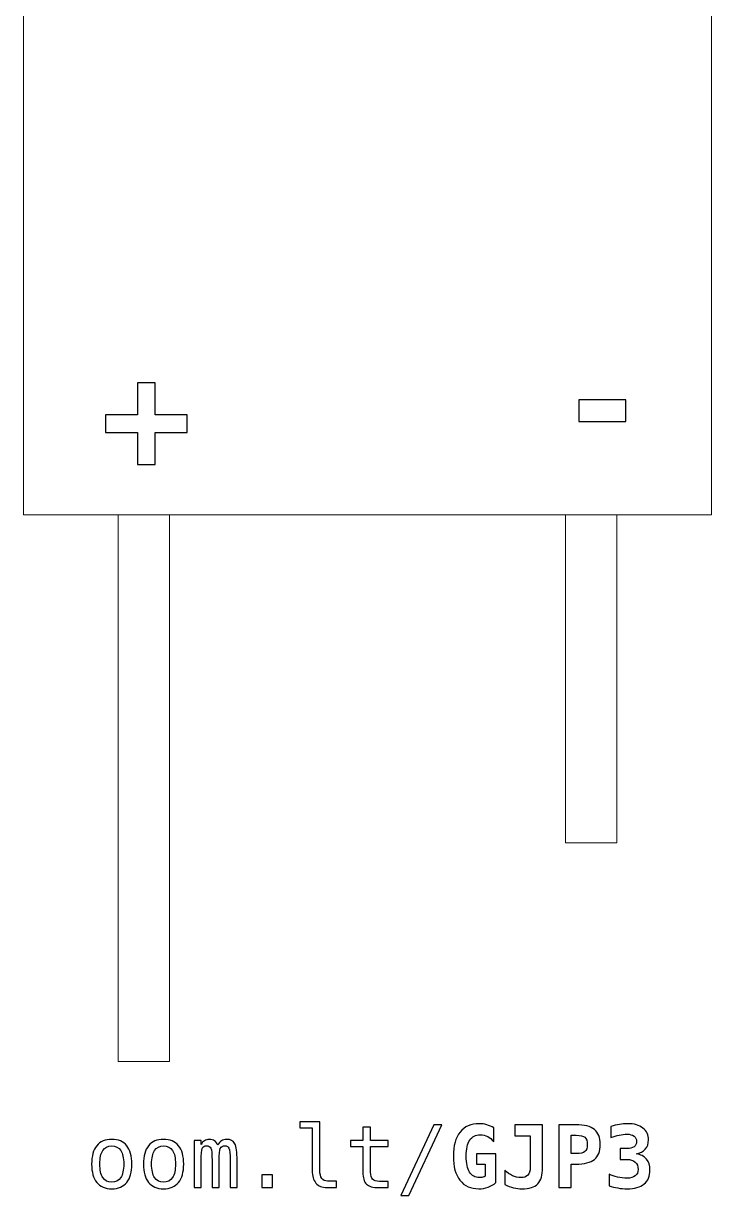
# Model space of a CAD drawing. Header units: centimetres. Extents: x -11.33 to -9.67, y -15.94 to -13.22.
# Drawn here: x -10.9 to -10.1, y -15.943 to -14.581 of the extents above; entities that cross this region are included whole.
import ezdxf

# ---------------------------------------------------------------- set-up
doc = ezdxf.new("R2010")
doc.units = ezdxf.units.CM
doc.header["$MEASUREMENT"] = 0
doc.layers.add('Layer 1', color=7, linetype='Continuous')

msp = doc.modelspace()

# ---------------------------------------------------------------- linework, layer by layer
at = {"layer": 'Layer 1', "lineweight": 20}
for points in [[(-10.9, -15.152), (-10.1, -15.152), (-10.1, -14.39), (-10.9, -14.39), (-10.9, -15.152)], [(-10.79, -15.787), (-10.73, -15.787), (-10.73, -15.152), (-10.79, -15.152), (-10.79, -15.787)], [(-10.27, -15.533), (-10.21, -15.533), (-10.21, -15.152), (-10.27, -15.152), (-10.27, -15.533)]]:
    msp.add_lwpolyline(points, close=True, dxfattribs=at)
at = {"layer": 'Layer 1', "color": 250}
for points, knots in [([(-10.74683, -14.99867), (-10.74683, -14.99867), (-10.74683, -15.03571), (-10.74683, -15.03571), (-10.74683, -15.03571), (-10.74683, -15.03571), (-10.70979, -15.03571), (-10.70979, -15.03571), (-10.70979, -15.03571), (-10.70979, -15.03571), (-10.70979, -15.0562), (-10.70979, -15.0562), (-10.70979, -15.0562), (-10.70979, -15.0562), (-10.74683, -15.0562), (-10.74683, -15.0562), (-10.74683, -15.0562), (-10.74683, -15.0562), (-10.74683, -15.09342), (-10.74683, -15.09342), (-10.74683, -15.09342), (-10.74683, -15.09342), (-10.76732, -15.09342), (-10.76732, -15.09342), (-10.76732, -15.09342), (-10.76732, -15.09342), (-10.76732, -15.0562), (-10.76732, -15.0562), (-10.76732, -15.0562), (-10.76732, -15.0562), (-10.80454, -15.0562), (-10.80454, -15.0562), (-10.80454, -15.0562), (-10.80454, -15.0562), (-10.80454, -15.03571), (-10.80454, -15.03571), (-10.80454, -15.03571), (-10.80454, -15.03571), (-10.76732, -15.03571), (-10.76732, -15.03571), (-10.76732, -15.03571), (-10.76732, -15.03571), (-10.76732, -14.99867), (-10.76732, -14.99867), (-10.76732, -14.99867), (-10.76732, -14.99867), (-10.74683, -14.99867), (-10.74683, -14.99867)], [0, 0, 0, 0, 0.0833333, 0.0833333, 0.0833333, 0.0833333, 0.1666667, 0.1666667, 0.1666667, 0.1666667, 0.25, 0.25, 0.25, 0.25, 0.3333333, 0.3333333, 0.3333333, 0.3333333, 0.4166667, 0.4166667, 0.4166667, 0.4166667, 0.5, 0.5, 0.5, 0.5, 0.5833333, 0.5833333, 0.5833333, 0.5833333, 0.6666667, 0.6666667, 0.6666667, 0.6666667, 0.75, 0.75, 0.75, 0.75, 0.8333333, 0.8333333, 0.8333333, 0.8333333, 0.9166667, 0.9166667, 0.9166667, 0.9166667, 1, 1, 1, 1]), ([(-10.25422, -15.01834), (-10.25422, -15.01834), (-10.19986, -15.01834), (-10.19986, -15.01834), (-10.19986, -15.01834), (-10.19986, -15.01834), (-10.19986, -15.04341), (-10.19986, -15.04341), (-10.19986, -15.04341), (-10.19986, -15.04341), (-10.25422, -15.04341), (-10.25422, -15.04341), (-10.25422, -15.04341), (-10.25422, -15.04341), (-10.25422, -15.01834), (-10.25422, -15.01834)], [0, 0, 0, 0, 0.25, 0.25, 0.25, 0.25, 0.5, 0.5, 0.5, 0.5, 0.75, 0.75, 0.75, 0.75, 1, 1, 1, 1]), ([(-10.55536, -15.9138), (-10.55536, -15.91784), (-10.55462, -15.92087), (-10.55314, -15.92292), (-10.55314, -15.92292), (-10.55166, -15.92497), (-10.54947, -15.926), (-10.54657, -15.926), (-10.54657, -15.926), (-10.54657, -15.926), (-10.53607, -15.926), (-10.53607, -15.926), (-10.53607, -15.926), (-10.53607, -15.926), (-10.53607, -15.93362), (-10.53607, -15.93362), (-10.53607, -15.93362), (-10.53607, -15.93362), (-10.54744, -15.93362), (-10.54744, -15.93362), (-10.54744, -15.93362), (-10.55282, -15.93362), (-10.55697, -15.93189), (-10.55992, -15.92844), (-10.55992, -15.92844), (-10.56287, -15.92499), (-10.56434, -15.9201), (-10.56434, -15.9138), (-10.56434, -15.9138), (-10.56434, -15.9138), (-10.56434, -15.86413), (-10.56434, -15.86413), (-10.56434, -15.86413), (-10.56434, -15.86413), (-10.57874, -15.86413), (-10.57874, -15.86413), (-10.57874, -15.86413), (-10.57874, -15.86413), (-10.57874, -15.8571), (-10.57874, -15.8571), (-10.57874, -15.8571), (-10.57874, -15.8571), (-10.55536, -15.8571), (-10.55536, -15.8571), (-10.55536, -15.8571), (-10.55536, -15.8571), (-10.55536, -15.9138), (-10.55536, -15.9138)], [0, 0, 0, 0, 0.0833333, 0.0833333, 0.0833333, 0.0833333, 0.1666667, 0.1666667, 0.1666667, 0.1666667, 0.25, 0.25, 0.25, 0.25, 0.3333333, 0.3333333, 0.3333333, 0.3333333, 0.4166667, 0.4166667, 0.4166667, 0.4166667, 0.5, 0.5, 0.5, 0.5, 0.5833333, 0.5833333, 0.5833333, 0.5833333, 0.6666667, 0.6666667, 0.6666667, 0.6666667, 0.75, 0.75, 0.75, 0.75, 0.8333333, 0.8333333, 0.8333333, 0.8333333, 0.9166667, 0.9166667, 0.9166667, 0.9166667, 1, 1, 1, 1]), ([(-10.49636, -15.8634), (-10.49636, -15.8634), (-10.49636, -15.87893), (-10.49636, -15.87893), (-10.49636, -15.87893), (-10.49636, -15.87893), (-10.47594, -15.87893), (-10.47594, -15.87893), (-10.47594, -15.87893), (-10.47594, -15.87893), (-10.47594, -15.88592), (-10.47594, -15.88592), (-10.47594, -15.88592), (-10.47594, -15.88592), (-10.49636, -15.88592), (-10.49636, -15.88592), (-10.49636, -15.88592), (-10.49636, -15.88592), (-10.49636, -15.9156), (-10.49636, -15.9156), (-10.49636, -15.9156), (-10.49636, -15.91964), (-10.4956, -15.92245), (-10.49406, -15.92404), (-10.49406, -15.92404), (-10.49253, -15.92564), (-10.48986, -15.92644), (-10.48606, -15.92644), (-10.48606, -15.92644), (-10.48606, -15.92644), (-10.47594, -15.92644), (-10.47594, -15.92644), (-10.47594, -15.92644), (-10.47594, -15.92644), (-10.47594, -15.93362), (-10.47594, -15.93362), (-10.47594, -15.93362), (-10.47594, -15.93362), (-10.48693, -15.93362), (-10.48693, -15.93362), (-10.48693, -15.93362), (-10.49368, -15.93362), (-10.49843, -15.93227), (-10.5012, -15.92957), (-10.5012, -15.92957), (-10.50396, -15.92687), (-10.50535, -15.9222), (-10.50535, -15.9156), (-10.50535, -15.9156), (-10.50535, -15.9156), (-10.50535, -15.88592), (-10.50535, -15.88592), (-10.50535, -15.88592), (-10.50535, -15.88592), (-10.51995, -15.88592), (-10.51995, -15.88592), (-10.51995, -15.88592), (-10.51995, -15.88592), (-10.51995, -15.87893), (-10.51995, -15.87893), (-10.51995, -15.87893), (-10.51995, -15.87893), (-10.50535, -15.87893), (-10.50535, -15.87893), (-10.50535, -15.87893), (-10.50535, -15.87893), (-10.50535, -15.8634), (-10.50535, -15.8634), (-10.50535, -15.8634), (-10.50535, -15.8634), (-10.49636, -15.8634), (-10.49636, -15.8634)], [0, 0, 0, 0, 0.0555556, 0.0555556, 0.0555556, 0.0555556, 0.1111111, 0.1111111, 0.1111111, 0.1111111, 0.1666667, 0.1666667, 0.1666667, 0.1666667, 0.2222222, 0.2222222, 0.2222222, 0.2222222, 0.2777778, 0.2777778, 0.2777778, 0.2777778, 0.3333333, 0.3333333, 0.3333333, 0.3333333, 0.3888889, 0.3888889, 0.3888889, 0.3888889, 0.4444444, 0.4444444, 0.4444444, 0.4444444, 0.5, 0.5, 0.5, 0.5, 0.5555556, 0.5555556, 0.5555556, 0.5555556, 0.6111111, 0.6111111, 0.6111111, 0.6111111, 0.6666667, 0.6666667, 0.6666667, 0.6666667, 0.7222222, 0.7222222, 0.7222222, 0.7222222, 0.7777778, 0.7777778, 0.7777778, 0.7777778, 0.8333333, 0.8333333, 0.8333333, 0.8333333, 0.8888889, 0.8888889, 0.8888889, 0.8888889, 0.9444444, 0.9444444, 0.9444444, 0.9444444, 1, 1, 1, 1]), ([(-10.42272, -15.86071), (-10.42272, -15.86071), (-10.41343, -15.86071), (-10.41343, -15.86071), (-10.41343, -15.86071), (-10.41343, -15.86071), (-10.45182, -15.9429), (-10.45182, -15.9429), (-10.45182, -15.9429), (-10.45182, -15.9429), (-10.46116, -15.9429), (-10.46116, -15.9429), (-10.46116, -15.9429), (-10.46116, -15.9429), (-10.42272, -15.86071), (-10.42272, -15.86071)], [0, 0, 0, 0, 0.25, 0.25, 0.25, 0.25, 0.5, 0.5, 0.5, 0.5, 0.75, 0.75, 0.75, 0.75, 1, 1, 1, 1]), ([(-10.36334, -15.92044), (-10.36334, -15.92044), (-10.36334, -15.90653), (-10.36334, -15.90653), (-10.36334, -15.90653), (-10.36334, -15.90653), (-10.37321, -15.90653), (-10.37321, -15.90653), (-10.37321, -15.90653), (-10.37321, -15.90653), (-10.37321, -15.89442), (-10.37321, -15.89442), (-10.37321, -15.89442), (-10.37321, -15.89442), (-10.35074, -15.89442), (-10.35074, -15.89442), (-10.35074, -15.89442), (-10.35074, -15.89442), (-10.35074, -15.92782), (-10.35074, -15.92782), (-10.35074, -15.92782), (-10.35351, -15.93019), (-10.35656, -15.93199), (-10.35989, -15.9332), (-10.35989, -15.9332), (-10.36324, -15.93442), (-10.36681, -15.93504), (-10.37061, -15.93504), (-10.37061, -15.93504), (-10.38006, -15.93504), (-10.38734, -15.93175), (-10.3925, -15.9252), (-10.3925, -15.9252), (-10.39765, -15.91864), (-10.40021, -15.90932), (-10.40021, -15.89723), (-10.40021, -15.89723), (-10.40021, -15.88497), (-10.39761, -15.8756), (-10.39243, -15.86911), (-10.39243, -15.86911), (-10.38723, -15.86263), (-10.37973, -15.8594), (-10.36993, -15.8594), (-10.36993, -15.8594), (-10.36699, -15.8594), (-10.36413, -15.85981), (-10.36129, -15.86065), (-10.36129, -15.86065), (-10.35846, -15.86146), (-10.35579, -15.86266), (-10.35332, -15.86423), (-10.35332, -15.86423), (-10.35332, -15.86423), (-10.35332, -15.8802), (-10.35332, -15.8802), (-10.35332, -15.8802), (-10.35534, -15.8776), (-10.35766, -15.87563), (-10.36029, -15.87431), (-10.36029, -15.87431), (-10.36291, -15.873), (-10.36578, -15.87233), (-10.36891, -15.87233), (-10.36891, -15.87233), (-10.37438, -15.87233), (-10.37848, -15.8744), (-10.38118, -15.87851), (-10.38118, -15.87851), (-10.38388, -15.88263), (-10.38523, -15.88887), (-10.38523, -15.89723), (-10.38523, -15.89723), (-10.38523, -15.90535), (-10.38393, -15.91152), (-10.38133, -15.91575), (-10.38133, -15.91575), (-10.37871, -15.91999), (-10.37493, -15.9221), (-10.36994, -15.9221), (-10.36994, -15.9221), (-10.36844, -15.9221), (-10.36714, -15.92197), (-10.36603, -15.92169), (-10.36603, -15.92169), (-10.36493, -15.92142), (-10.36403, -15.921), (-10.36334, -15.92044)], [0, 0, 0, 0, 0.0454545, 0.0454545, 0.0454545, 0.0454545, 0.0909091, 0.0909091, 0.0909091, 0.0909091, 0.1363636, 0.1363636, 0.1363636, 0.1363636, 0.1818182, 0.1818182, 0.1818182, 0.1818182, 0.2272727, 0.2272727, 0.2272727, 0.2272727, 0.2727273, 0.2727273, 0.2727273, 0.2727273, 0.3181818, 0.3181818, 0.3181818, 0.3181818, 0.3636364, 0.3636364, 0.3636364, 0.3636364, 0.4090909, 0.4090909, 0.4090909, 0.4090909, 0.4545455, 0.4545455, 0.4545455, 0.4545455, 0.5, 0.5, 0.5, 0.5, 0.5454545, 0.5454545, 0.5454545, 0.5454545, 0.5909091, 0.5909091, 0.5909091, 0.5909091, 0.6363636, 0.6363636, 0.6363636, 0.6363636, 0.6818182, 0.6818182, 0.6818182, 0.6818182, 0.7272727, 0.7272727, 0.7272727, 0.7272727, 0.7727273, 0.7727273, 0.7727273, 0.7727273, 0.8181818, 0.8181818, 0.8181818, 0.8181818, 0.8636364, 0.8636364, 0.8636364, 0.8636364, 0.9090909, 0.9090909, 0.9090909, 0.9090909, 0.9545455, 0.9545455, 0.9545455, 0.9545455, 1, 1, 1, 1]), ([(-10.3404, -15.93), (-10.3404, -15.93), (-10.3404, -15.9133), (-10.3404, -15.9133), (-10.3404, -15.9133), (-10.3376, -15.91617), (-10.33462, -15.91835), (-10.33144, -15.91985), (-10.33144, -15.91985), (-10.32827, -15.92135), (-10.32507, -15.9221), (-10.32183, -15.9221), (-10.32183, -15.9221), (-10.31807, -15.9221), (-10.3153, -15.92115), (-10.31353, -15.91927), (-10.31353, -15.91927), (-10.31178, -15.91739), (-10.3109, -15.91437), (-10.3109, -15.91022), (-10.3109, -15.91022), (-10.3109, -15.91022), (-10.3109, -15.87341), (-10.3109, -15.87341), (-10.3109, -15.87341), (-10.3109, -15.87341), (-10.32853, -15.87341), (-10.32853, -15.87341), (-10.32853, -15.87341), (-10.32853, -15.87341), (-10.32853, -15.86071), (-10.32853, -15.86071), (-10.32853, -15.86071), (-10.32853, -15.86071), (-10.2965, -15.86071), (-10.2965, -15.86071), (-10.2965, -15.86071), (-10.2965, -15.86071), (-10.2965, -15.91022), (-10.2965, -15.91022), (-10.2965, -15.91022), (-10.2965, -15.91912), (-10.29837, -15.92547), (-10.30208, -15.9293), (-10.30208, -15.9293), (-10.30582, -15.93312), (-10.31197, -15.93504), (-10.32053, -15.93504), (-10.32053, -15.93504), (-10.32362, -15.93504), (-10.32685, -15.93462), (-10.33022, -15.93377), (-10.33022, -15.93377), (-10.33359, -15.93292), (-10.33699, -15.93167), (-10.3404, -15.93)], [0, 0, 0, 0, 0.0714286, 0.0714286, 0.0714286, 0.0714286, 0.1428571, 0.1428571, 0.1428571, 0.1428571, 0.2142857, 0.2142857, 0.2142857, 0.2142857, 0.2857143, 0.2857143, 0.2857143, 0.2857143, 0.3571429, 0.3571429, 0.3571429, 0.3571429, 0.4285714, 0.4285714, 0.4285714, 0.4285714, 0.5, 0.5, 0.5, 0.5, 0.5714286, 0.5714286, 0.5714286, 0.5714286, 0.6428571, 0.6428571, 0.6428571, 0.6428571, 0.7142857, 0.7142857, 0.7142857, 0.7142857, 0.7857143, 0.7857143, 0.7857143, 0.7857143, 0.8571429, 0.8571429, 0.8571429, 0.8571429, 0.9285714, 0.9285714, 0.9285714, 0.9285714, 1, 1, 1, 1]), ([(-10.27759, -15.86071), (-10.27759, -15.86071), (-10.25781, -15.86071), (-10.25781, -15.86071), (-10.25781, -15.86071), (-10.24776, -15.86071), (-10.24052, -15.8625), (-10.23611, -15.86608), (-10.23611, -15.86608), (-10.23169, -15.86966), (-10.22949, -15.87548), (-10.22949, -15.88351), (-10.22949, -15.88351), (-10.22949, -15.89155), (-10.23169, -15.89737), (-10.23611, -15.90095), (-10.23611, -15.90095), (-10.24052, -15.90453), (-10.24776, -15.90632), (-10.25781, -15.90632), (-10.25781, -15.90632), (-10.25781, -15.90632), (-10.26319, -15.90632), (-10.26319, -15.90632), (-10.26319, -15.90632), (-10.26319, -15.90632), (-10.26319, -15.93362), (-10.26319, -15.93362), (-10.26319, -15.93362), (-10.26319, -15.93362), (-10.27759, -15.93362), (-10.27759, -15.93362), (-10.27759, -15.93362), (-10.27759, -15.93362), (-10.27759, -15.86071), (-10.27759, -15.86071)], [0, 0, 0, 0, 0.1111111, 0.1111111, 0.1111111, 0.1111111, 0.2222222, 0.2222222, 0.2222222, 0.2222222, 0.3333333, 0.3333333, 0.3333333, 0.3333333, 0.4444444, 0.4444444, 0.4444444, 0.4444444, 0.5555556, 0.5555556, 0.5555556, 0.5555556, 0.6666667, 0.6666667, 0.6666667, 0.6666667, 0.7777778, 0.7777778, 0.7777778, 0.7777778, 0.8888889, 0.8888889, 0.8888889, 0.8888889, 1, 1, 1, 1]), ([(-10.1985, -15.901), (-10.1985, -15.901), (-10.20621, -15.901), (-10.20621, -15.901), (-10.20621, -15.901), (-10.20621, -15.901), (-10.20621, -15.8883), (-10.20621, -15.8883), (-10.20621, -15.8883), (-10.20621, -15.8883), (-10.1985, -15.8883), (-10.1985, -15.8883), (-10.1985, -15.8883), (-10.19493, -15.8883), (-10.19215, -15.8876), (-10.19018, -15.88618), (-10.19018, -15.88618), (-10.18821, -15.88477), (-10.18723, -15.88276), (-10.18723, -15.8802), (-10.18723, -15.8802), (-10.18723, -15.8775), (-10.18821, -15.87538), (-10.19018, -15.87386), (-10.19018, -15.87386), (-10.19215, -15.87235), (-10.19493, -15.8716), (-10.1985, -15.8716), (-10.1985, -15.8716), (-10.20123, -15.8716), (-10.20416, -15.87195), (-10.20728, -15.87263), (-10.20728, -15.87263), (-10.21042, -15.87331), (-10.21365, -15.87431), (-10.217, -15.87561), (-10.217, -15.87561), (-10.217, -15.87561), (-10.217, -15.86253), (-10.217, -15.86253), (-10.217, -15.86253), (-10.21365, -15.86151), (-10.21035, -15.86075), (-10.2071, -15.8602), (-10.2071, -15.8602), (-10.20383, -15.85966), (-10.20071, -15.8594), (-10.19771, -15.8594), (-10.19771, -15.8594), (-10.19003, -15.8594), (-10.18405, -15.86108), (-10.17976, -15.86443), (-10.17976, -15.86443), (-10.17546, -15.86778), (-10.17331, -15.8724), (-10.17331, -15.8783), (-10.17331, -15.8783), (-10.17331, -15.88261), (-10.17454, -15.88617), (-10.17703, -15.88892), (-10.17703, -15.88892), (-10.1795, -15.89167), (-10.18303, -15.89347), (-10.18761, -15.8943), (-10.18761, -15.8943), (-10.18241, -15.89522), (-10.17843, -15.8973), (-10.1757, -15.90053), (-10.1757, -15.90053), (-10.17296, -15.90377), (-10.17159, -15.90803), (-10.17159, -15.9133), (-10.17159, -15.9133), (-10.17159, -15.92037), (-10.17386, -15.92575), (-10.17838, -15.92947), (-10.17838, -15.92947), (-10.18291, -15.93319), (-10.18948, -15.93504), (-10.19811, -15.93504), (-10.19811, -15.93504), (-10.20178, -15.93504), (-10.2054, -15.93472), (-10.20897, -15.9341), (-10.20897, -15.9341), (-10.21253, -15.93349), (-10.21595, -15.93259), (-10.2192, -15.93142), (-10.2192, -15.93142), (-10.2192, -15.93142), (-10.2192, -15.91804), (-10.2192, -15.91804), (-10.2192, -15.91804), (-10.21613, -15.91957), (-10.21283, -15.92074), (-10.20928, -15.92154), (-10.20928, -15.92154), (-10.20575, -15.92234), (-10.20201, -15.92274), (-10.19811, -15.92274), (-10.19811, -15.92274), (-10.1942, -15.92274), (-10.19111, -15.92184), (-10.18883, -15.92002), (-10.18883, -15.92002), (-10.18655, -15.91822), (-10.18541, -15.91578), (-10.18541, -15.91272), (-10.18541, -15.91272), (-10.18541, -15.90898), (-10.18655, -15.90608), (-10.18883, -15.90405), (-10.18883, -15.90405), (-10.19111, -15.90202), (-10.19433, -15.901), (-10.1985, -15.901)], [0, 0, 0, 0, 0.0344828, 0.0344828, 0.0344828, 0.0344828, 0.0689655, 0.0689655, 0.0689655, 0.0689655, 0.1034483, 0.1034483, 0.1034483, 0.1034483, 0.137931, 0.137931, 0.137931, 0.137931, 0.1724138, 0.1724138, 0.1724138, 0.1724138, 0.2068966, 0.2068966, 0.2068966, 0.2068966, 0.2413793, 0.2413793, 0.2413793, 0.2413793, 0.2758621, 0.2758621, 0.2758621, 0.2758621, 0.3103448, 0.3103448, 0.3103448, 0.3103448, 0.3448276, 0.3448276, 0.3448276, 0.3448276, 0.3793103, 0.3793103, 0.3793103, 0.3793103, 0.4137931, 0.4137931, 0.4137931, 0.4137931, 0.4482759, 0.4482759, 0.4482759, 0.4482759, 0.4827586, 0.4827586, 0.4827586, 0.4827586, 0.5172414, 0.5172414, 0.5172414, 0.5172414, 0.5517241, 0.5517241, 0.5517241, 0.5517241, 0.5862069, 0.5862069, 0.5862069, 0.5862069, 0.6206897, 0.6206897, 0.6206897, 0.6206897, 0.6551724, 0.6551724, 0.6551724, 0.6551724, 0.6896552, 0.6896552, 0.6896552, 0.6896552, 0.7241379, 0.7241379, 0.7241379, 0.7241379, 0.7586207, 0.7586207, 0.7586207, 0.7586207, 0.7931034, 0.7931034, 0.7931034, 0.7931034, 0.8275862, 0.8275862, 0.8275862, 0.8275862, 0.862069, 0.862069, 0.862069, 0.862069, 0.8965517, 0.8965517, 0.8965517, 0.8965517, 0.9310345, 0.9310345, 0.9310345, 0.9310345, 0.9655172, 0.9655172, 0.9655172, 0.9655172, 1, 1, 1, 1]), ([(-10.79731, -15.87761), (-10.78973, -15.87761), (-10.78393, -15.88006), (-10.77991, -15.88498), (-10.77991, -15.88498), (-10.77589, -15.8899), (-10.77388, -15.89702), (-10.77388, -15.90632), (-10.77388, -15.90632), (-10.77388, -15.91567), (-10.77588, -15.92279), (-10.77988, -15.92769), (-10.77988, -15.92769), (-10.7839, -15.93259), (-10.7897, -15.93504), (-10.79731, -15.93504), (-10.79731, -15.93504), (-10.80491, -15.93504), (-10.8107, -15.93259), (-10.81472, -15.92769), (-10.81472, -15.92769), (-10.81872, -15.92279), (-10.82072, -15.91567), (-10.82072, -15.90632), (-10.82072, -15.90632), (-10.82072, -15.89702), (-10.81872, -15.8899), (-10.81472, -15.88498), (-10.81472, -15.88498), (-10.8107, -15.88006), (-10.80491, -15.87761), (-10.79731, -15.87761)], [0, 0, 0, 0, 0.125, 0.125, 0.125, 0.125, 0.25, 0.25, 0.25, 0.25, 0.375, 0.375, 0.375, 0.375, 0.5, 0.5, 0.5, 0.5, 0.625, 0.625, 0.625, 0.625, 0.75, 0.75, 0.75, 0.75, 0.875, 0.875, 0.875, 0.875, 1, 1, 1, 1]), ([(-10.7371, -15.87761), (-10.72952, -15.87761), (-10.72372, -15.88006), (-10.7197, -15.88498), (-10.7197, -15.88498), (-10.71568, -15.8899), (-10.71367, -15.89702), (-10.71367, -15.90632), (-10.71367, -15.90632), (-10.71367, -15.91567), (-10.71567, -15.92279), (-10.71967, -15.92769), (-10.71967, -15.92769), (-10.72369, -15.93259), (-10.72949, -15.93504), (-10.7371, -15.93504), (-10.7371, -15.93504), (-10.7447, -15.93504), (-10.75049, -15.93259), (-10.75451, -15.92769), (-10.75451, -15.92769), (-10.75851, -15.92279), (-10.76051, -15.91567), (-10.76051, -15.90632), (-10.76051, -15.90632), (-10.76051, -15.89702), (-10.75851, -15.8899), (-10.75451, -15.88498), (-10.75451, -15.88498), (-10.75049, -15.88006), (-10.7447, -15.87761), (-10.7371, -15.87761)], [0, 0, 0, 0, 0.125, 0.125, 0.125, 0.125, 0.25, 0.25, 0.25, 0.25, 0.375, 0.375, 0.375, 0.375, 0.5, 0.5, 0.5, 0.5, 0.625, 0.625, 0.625, 0.625, 0.75, 0.75, 0.75, 0.75, 0.875, 0.875, 0.875, 0.875, 1, 1, 1, 1]), ([(-10.67398, -15.8845), (-10.67288, -15.88215), (-10.67146, -15.88041), (-10.66974, -15.8793), (-10.66974, -15.8793), (-10.66804, -15.87818), (-10.66598, -15.87761), (-10.66358, -15.87761), (-10.66358, -15.87761), (-10.65918, -15.87761), (-10.65607, -15.87931), (-10.65427, -15.88271), (-10.65427, -15.88271), (-10.65246, -15.88612), (-10.65156, -15.89252), (-10.65156, -15.90193), (-10.65156, -15.90193), (-10.65156, -15.90193), (-10.65156, -15.93362), (-10.65156, -15.93362), (-10.65156, -15.93362), (-10.65156, -15.93362), (-10.65976, -15.93362), (-10.65976, -15.93362), (-10.65976, -15.93362), (-10.65976, -15.93362), (-10.65976, -15.90232), (-10.65976, -15.90232), (-10.65976, -15.90232), (-10.65976, -15.8946), (-10.66019, -15.88982), (-10.66106, -15.88793), (-10.66106, -15.88793), (-10.66191, -15.88607), (-10.66349, -15.88513), (-10.66578, -15.88513), (-10.66578, -15.88513), (-10.66838, -15.88513), (-10.67016, -15.88613), (-10.67113, -15.88813), (-10.67113, -15.88813), (-10.67208, -15.89013), (-10.67256, -15.89487), (-10.67256, -15.90232), (-10.67256, -15.90232), (-10.67256, -15.90232), (-10.67256, -15.93362), (-10.67256, -15.93362), (-10.67256, -15.93362), (-10.67256, -15.93362), (-10.68076, -15.93362), (-10.68076, -15.93362), (-10.68076, -15.93362), (-10.68076, -15.93362), (-10.68076, -15.90232), (-10.68076, -15.90232), (-10.68076, -15.90232), (-10.68076, -15.8945), (-10.68123, -15.88968), (-10.68216, -15.88787), (-10.68216, -15.88787), (-10.68308, -15.88605), (-10.68474, -15.88513), (-10.68716, -15.88513), (-10.68716, -15.88513), (-10.68954, -15.88513), (-10.6912, -15.88613), (-10.69211, -15.88813), (-10.69211, -15.88813), (-10.69305, -15.89013), (-10.69351, -15.89487), (-10.69351, -15.90232), (-10.69351, -15.90232), (-10.69351, -15.90232), (-10.69351, -15.93362), (-10.69351, -15.93362), (-10.69351, -15.93362), (-10.69351, -15.93362), (-10.70166, -15.93362), (-10.70166, -15.93362), (-10.70166, -15.93362), (-10.70166, -15.93362), (-10.70166, -15.87893), (-10.70166, -15.87893), (-10.70166, -15.87893), (-10.70166, -15.87893), (-10.69351, -15.87893), (-10.69351, -15.87893), (-10.69351, -15.87893), (-10.69351, -15.87893), (-10.69351, -15.88361), (-10.69351, -15.88361), (-10.69351, -15.88361), (-10.69245, -15.88166), (-10.6911, -15.88018), (-10.68948, -15.87915), (-10.68948, -15.87915), (-10.68788, -15.87813), (-10.68604, -15.87761), (-10.68399, -15.87761), (-10.68399, -15.87761), (-10.68151, -15.87761), (-10.67946, -15.87818), (-10.67781, -15.87931), (-10.67781, -15.87931), (-10.67616, -15.88046), (-10.67489, -15.88218), (-10.67398, -15.8845)], [0, 0, 0, 0, 0.037037, 0.037037, 0.037037, 0.037037, 0.0740741, 0.0740741, 0.0740741, 0.0740741, 0.1111111, 0.1111111, 0.1111111, 0.1111111, 0.1481481, 0.1481481, 0.1481481, 0.1481481, 0.1851852, 0.1851852, 0.1851852, 0.1851852, 0.2222222, 0.2222222, 0.2222222, 0.2222222, 0.2592593, 0.2592593, 0.2592593, 0.2592593, 0.2962963, 0.2962963, 0.2962963, 0.2962963, 0.3333333, 0.3333333, 0.3333333, 0.3333333, 0.3703704, 0.3703704, 0.3703704, 0.3703704, 0.4074074, 0.4074074, 0.4074074, 0.4074074, 0.4444444, 0.4444444, 0.4444444, 0.4444444, 0.4814815, 0.4814815, 0.4814815, 0.4814815, 0.5185185, 0.5185185, 0.5185185, 0.5185185, 0.5555556, 0.5555556, 0.5555556, 0.5555556, 0.5925926, 0.5925926, 0.5925926, 0.5925926, 0.6296296, 0.6296296, 0.6296296, 0.6296296, 0.6666667, 0.6666667, 0.6666667, 0.6666667, 0.7037037, 0.7037037, 0.7037037, 0.7037037, 0.7407407, 0.7407407, 0.7407407, 0.7407407, 0.7777778, 0.7777778, 0.7777778, 0.7777778, 0.8148148, 0.8148148, 0.8148148, 0.8148148, 0.8518519, 0.8518519, 0.8518519, 0.8518519, 0.8888889, 0.8888889, 0.8888889, 0.8888889, 0.9259259, 0.9259259, 0.9259259, 0.9259259, 0.962963, 0.962963, 0.962963, 0.962963, 1, 1, 1, 1]), ([(-10.26319, -15.87283), (-10.26319, -15.87283), (-10.26319, -15.8942), (-10.26319, -15.8942), (-10.26319, -15.8942), (-10.26319, -15.8942), (-10.25727, -15.8942), (-10.25727, -15.8942), (-10.25727, -15.8942), (-10.25256, -15.8942), (-10.24924, -15.8934), (-10.24734, -15.89182), (-10.24734, -15.89182), (-10.24542, -15.89022), (-10.24447, -15.88745), (-10.24447, -15.88351), (-10.24447, -15.88351), (-10.24447, -15.87958), (-10.24542, -15.87681), (-10.24734, -15.87521), (-10.24734, -15.87521), (-10.24924, -15.87363), (-10.25256, -15.87283), (-10.25727, -15.87283), (-10.25727, -15.87283), (-10.25727, -15.87283), (-10.26319, -15.87283), (-10.26319, -15.87283)], [0, 0, 0, 0, 0.1428571, 0.1428571, 0.1428571, 0.1428571, 0.2857143, 0.2857143, 0.2857143, 0.2857143, 0.4285714, 0.4285714, 0.4285714, 0.4285714, 0.5714286, 0.5714286, 0.5714286, 0.5714286, 0.7142857, 0.7142857, 0.7142857, 0.7142857, 0.8571429, 0.8571429, 0.8571429, 0.8571429, 1, 1, 1, 1]), ([(-10.79731, -15.88523), (-10.80188, -15.88523), (-10.80533, -15.887), (-10.80768, -15.89055), (-10.80768, -15.89055), (-10.81003, -15.8941), (-10.8112, -15.89937), (-10.8112, -15.90632), (-10.8112, -15.90632), (-10.8112, -15.91325), (-10.81003, -15.9185), (-10.80768, -15.92207), (-10.80768, -15.92207), (-10.80533, -15.92564), (-10.80188, -15.92742), (-10.79731, -15.92742), (-10.79731, -15.92742), (-10.79273, -15.92742), (-10.78926, -15.92564), (-10.78691, -15.92207), (-10.78691, -15.92207), (-10.78456, -15.9185), (-10.7834, -15.91325), (-10.7834, -15.90632), (-10.7834, -15.90632), (-10.7834, -15.89937), (-10.78456, -15.8941), (-10.78691, -15.89055), (-10.78691, -15.89055), (-10.78926, -15.887), (-10.79273, -15.88523), (-10.79731, -15.88523)], [0, 0, 0, 0, 0.125, 0.125, 0.125, 0.125, 0.25, 0.25, 0.25, 0.25, 0.375, 0.375, 0.375, 0.375, 0.5, 0.5, 0.5, 0.5, 0.625, 0.625, 0.625, 0.625, 0.75, 0.75, 0.75, 0.75, 0.875, 0.875, 0.875, 0.875, 1, 1, 1, 1]), ([(-10.7371, -15.88523), (-10.74167, -15.88523), (-10.74512, -15.887), (-10.74747, -15.89055), (-10.74747, -15.89055), (-10.74982, -15.8941), (-10.75099, -15.89937), (-10.75099, -15.90632), (-10.75099, -15.90632), (-10.75099, -15.91325), (-10.74982, -15.9185), (-10.74747, -15.92207), (-10.74747, -15.92207), (-10.74512, -15.92564), (-10.74167, -15.92742), (-10.7371, -15.92742), (-10.7371, -15.92742), (-10.73252, -15.92742), (-10.72905, -15.92564), (-10.7267, -15.92207), (-10.7267, -15.92207), (-10.72435, -15.9185), (-10.72319, -15.91325), (-10.72319, -15.90632), (-10.72319, -15.90632), (-10.72319, -15.89937), (-10.72435, -15.8941), (-10.7267, -15.89055), (-10.7267, -15.89055), (-10.72905, -15.887), (-10.73252, -15.88523), (-10.7371, -15.88523)], [0, 0, 0, 0, 0.125, 0.125, 0.125, 0.125, 0.25, 0.25, 0.25, 0.25, 0.375, 0.375, 0.375, 0.375, 0.5, 0.5, 0.5, 0.5, 0.625, 0.625, 0.625, 0.625, 0.75, 0.75, 0.75, 0.75, 0.875, 0.875, 0.875, 0.875, 1, 1, 1, 1]), ([(-10.62288, -15.91872), (-10.62288, -15.91872), (-10.61058, -15.91872), (-10.61058, -15.91872), (-10.61058, -15.91872), (-10.61058, -15.91872), (-10.61058, -15.93362), (-10.61058, -15.93362), (-10.61058, -15.93362), (-10.61058, -15.93362), (-10.62288, -15.93362), (-10.62288, -15.93362), (-10.62288, -15.93362), (-10.62288, -15.93362), (-10.62288, -15.91872), (-10.62288, -15.91872)], [0, 0, 0, 0, 0.25, 0.25, 0.25, 0.25, 0.5, 0.5, 0.5, 0.5, 0.75, 0.75, 0.75, 0.75, 1, 1, 1, 1])]:
    msp.add_open_spline(points, degree=3, knots=knots, dxfattribs=at)

doc.saveas('drawing.dxf')
